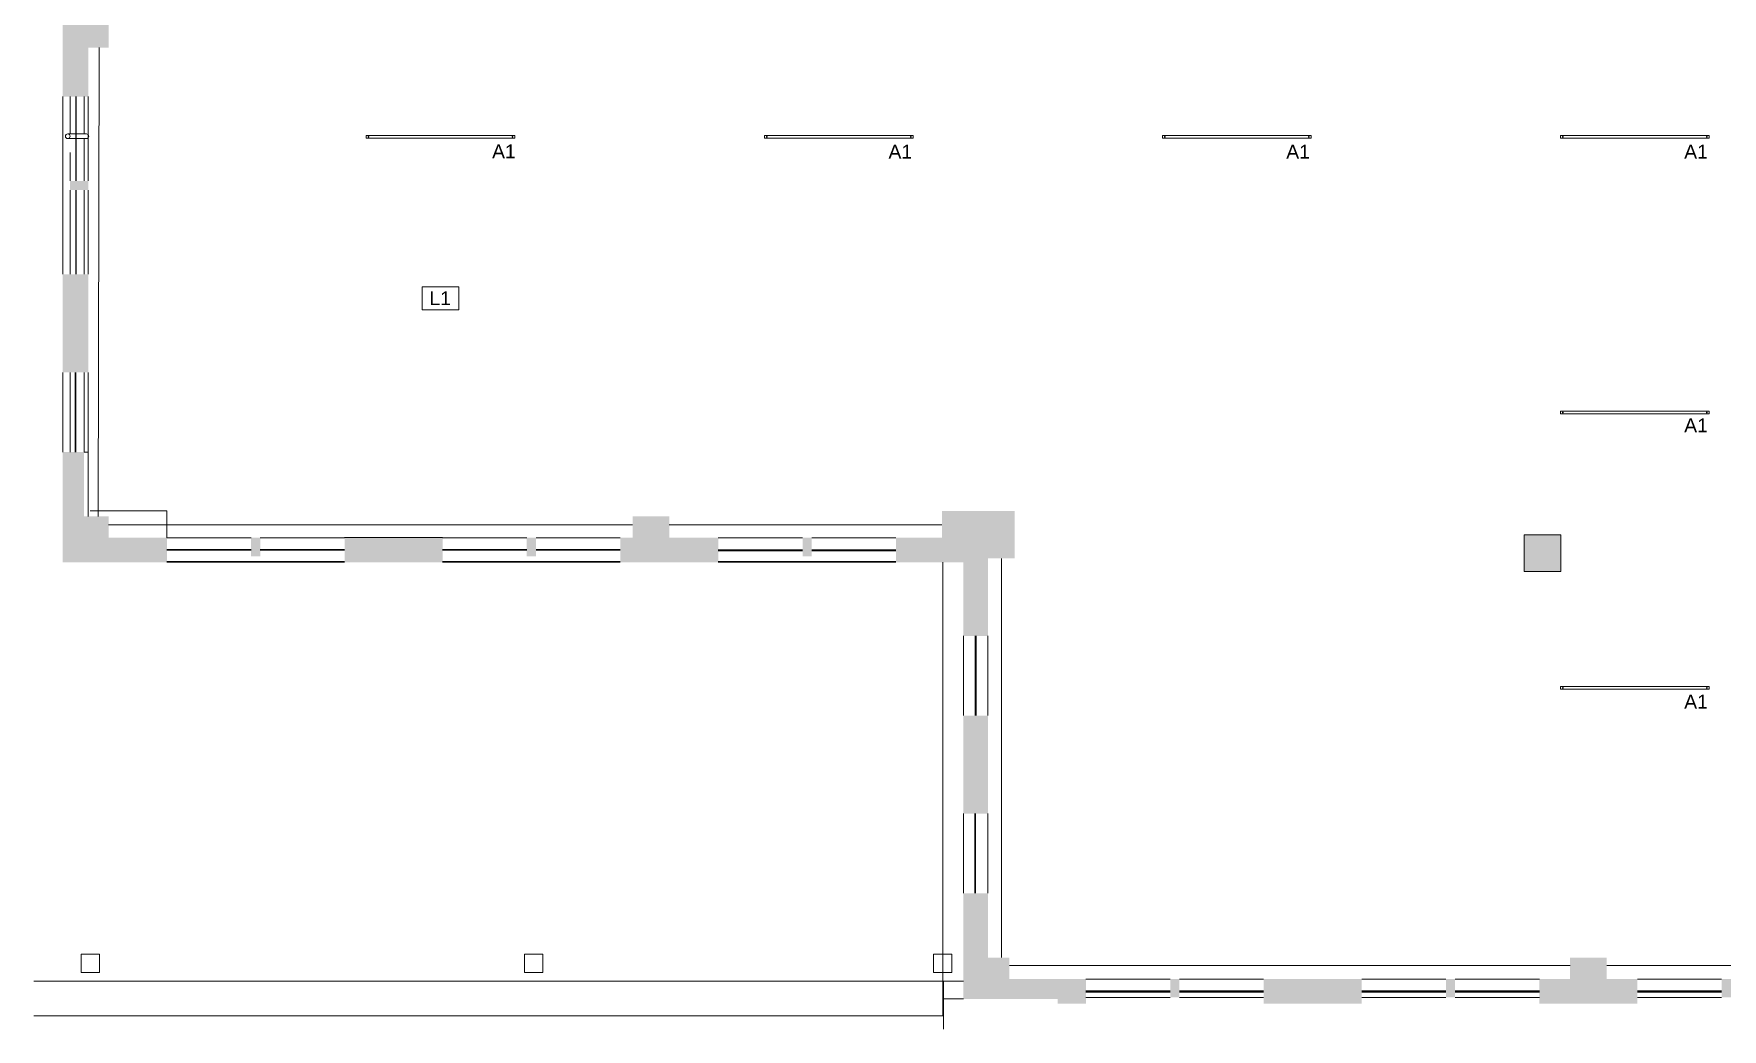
# Model space of a CAD drawing. Header units: inches. Extents: x 456 to 2535, y -5 to 2107.
# Drawn here: x 456 to 1558, y -5 to 644 of the extents above; entities that cross this region are included whole.
import ezdxf

# ---------------------------------------------------------------- set-up
doc = ezdxf.new("R2010")
doc.units = ezdxf.units.IN
doc.header["$MEASUREMENT"] = 0
for name, color, linetype, lineweight in [('_900 AVAILABLE SPACE', 7, 'Continuous', 9), ('A-ANNO-KEYN', 231, 'Continuous', 9), ('A-DETL-GENF', 92, 'Continuous', 9), ('A-WALL-PATT', 111, 'Continuous', 13), ('CORE', 7, 'Continuous', 9), ('E-LITE-EQPM', 33, 'Continuous', 9), ('E-LITE-EQPM-IDEN', 33, 'Continuous', 9), ('I-WALL', 2, 'Continuous', 13), ('N-ROOFMAIN', 7, 'Continuous', 9), ('S-COLS', 52, 'Continuous', 13), ('Victor Bldg - 9th Floor_LINK_dwg', 8, 'Continuous', 9), ('WINDOWS', 7, 'Continuous', 9)]:
    doc.layers.add(name, color=color, linetype=linetype, lineweight=lineweight)
doc.styles.add('Arial', font='arial.ttf', dxfattribs={"height": 9})

# ---------------------------------------------------------------- blocks, each defined once
blk = doc.blocks.new('Concrete-Rectangular-Column - 24 x 24-6985472-REFLECTED CEILING PLAN')
at = {"layer": 'S-COLS', "lineweight": 9}
blk.add_hatch(color=7, dxfattribs=at).paths.add_polyline_path([(-12, -12), (12, -12), (12, 12), (-12, 12)], flags=0)
at = {"layer": 'S-COLS', "color": 8, "lineweight": 20}
for p, q in [((-12, 12), (12, 12)), ((-12, -12), (-12, 12)), ((12, 12), (12, -12)), ((12, -12), (-12, -12))]:
    blk.add_line(p, q, dxfattribs=at)
blk = doc.blocks.new('Victor Bldg - 9th Floor_LINK_dwg_A$C12A528CC-7798816-REFLECTED CEILING PLAN')
at = {"layer": 'N-ROOFMAIN', "flags": 128}
blk.add_lwpolyline([(1, 12), (0, 12), (0, 0), (12, 0), (12, 12), (0, 12)], dxfattribs=at)
blk = doc.blocks.new('Victor Bldg - 9th Floor_LINK_dwg_A$C1354356F-7798817-REFLECTED CEILING PLAN')
blk.add_blockref('Victor Bldg - 9th Floor_LINK_dwg_A$C12A528CC-7798816-REFLECTED CEILING PLAN', (0, 0))
blk = doc.blocks.new('Victor Bldg - 9th Floor_LINK_dwg-6972240-REFLECTED CEILING PLAN')
at = {"lineweight": 9}
for p, q in [((483.5, 603.5), (483.5, 548.5)), ((483.5, 542.5), (483.5, 487.5)), ((483.5, 423.5), (483.5, 371.5)), ((543, 300), (659, 300)), ((723, 300), (839, 300)), ((903, 300), (1019, 300)), ((1049.5, 299.5), (1049.5, 3.5)), ((1049.5, 3.5), (456.1, 3.5))]:
    blk.add_line(p, q, dxfattribs=at)
at = {"layer": '_900 AVAILABLE SPACE'}
for p, q in [((498.2, 329.5), (498.8, 635.5)), ((847, 324), (505, 324)), ((1049, 324), (871, 324)), ((1087.9, 41.5), (1087.9, 302)), ((1459, 36.4), (1093, 36.4)), ((1819, 36.4), (1483, 36.4))]:
    blk.add_line(p, q, dxfattribs=at)
at = {"layer": 'CORE'}
for p, q in [((475, 487.5), (475, 603.5)), ((480, 603.5), (480, 579.1)), ((483.9, 603.5), (483.9, 548.5)), ((489, 603.5), (489, 579.1)), ((478.3, 579.1), (490.5, 579.1)), ((490.5, 576.1), (478.3, 576.1)), ((480, 567), (480, 548.5)), ((480, 542.5), (480, 487.5)), ((483.7, 542.5), (483.7, 487.5)), ((489, 542.5), (489, 487.5)), ((475, 371.5), (475, 423.5)), ((480, 423.5), (480, 371.5)), ((483.3, 371.5), (483.3, 423.5)), ((489, 423.5), (489, 371.5)), ((543, 299.5), (659, 299.5)), ((839, 299.5), (723, 299.5)), ((903, 299.5), (1019, 299.5)), ((1063, 199.5), (1063, 251.5)), ((1063, 83.5), (1063, 135.5)), ((456.1, 26), (1063, 26)), ((1050, 26), (1050, -5.3)), ((1063, 14.5), (1050, 14.5))]:
    blk.add_line(p, q, dxfattribs=at)
at = {"layer": 'CORE', "flags": 128}
for points in [[(489, 576.1), (489, 576), (489, 548.5)], [(491.7, 329.5), (491.7, 371.5), (489, 371.5)], [(543, 315.5), (543, 333), (493, 333)]]:
    blk.add_lwpolyline(points, dxfattribs=at)
at = {"layer": 'CORE'}
blk.add_circle((478.3, 577.6), 1.5, dxfattribs=at)
blk.add_arc((490.5, 577.6), 1.5, 270, 90, dxfattribs=at)
at = {"layer": 'WINDOWS'}
for p, q in [((483.7, 603.5), (483.7, 548.5)), ((491.7, 603.5), (491.7, 548.5)), ((483.9, 542.5), (483.9, 487.5)), ((491.7, 542.5), (491.7, 487.5)), ((483.1, 371.5), (483.1, 423.5)), ((491.7, 423.5), (491.7, 371.5)), ((543, 315.5), (598, 315.5)), ((604, 315.5), (659, 315.5)), ((723, 315.5), (778, 315.5)), ((784, 315.5), (839, 315.5)), ((903, 315.5), (958, 315.5)), ((964, 315.5), (1019, 315.5)), ((543, 307.8), (598, 307.8)), ((543, 307.5), (598, 307.5)), ((604, 307.8), (659, 307.8)), ((604, 307.5), (659, 307.5)), ((784, 307.8), (839, 307.8)), ((784, 307.5), (839, 307.5)), ((1079, 199.5), (1079, 251.5)), ((1079, 83.5), (1079, 135.5)), ((1143, 27.5), (1198, 27.5)), ((1204, 27.5), (1259, 27.5)), ((1323, 27.5), (1378, 27.5)), ((1384, 27.5), (1439, 27.5)), ((1503, 27.5), (1558, 27.5)), ((1143, 19.8), (1198, 19.8)), ((1143, 15.5), (1198, 15.5)), ((1204, 19.8), (1259, 19.8)), ((1204, 15.5), (1259, 15.5)), ((1323, 19.8), (1378, 19.8)), ((1323, 15.5), (1378, 15.5)), ((1384, 19.8), (1439, 19.8)), ((1384, 15.5), (1439, 15.5)), ((1503, 19.8), (1558, 19.8)), ((1503, 15.5), (1558, 15.5))]:
    blk.add_line(p, q, dxfattribs=at)
for p in [(487, 31.8), (776.5, 31.8), (1043.5, 31.8)]:
    blk.add_blockref('Victor Bldg - 9th Floor_LINK_dwg_A$C1354356F-7798817-REFLECTED CEILING PLAN', p)
blk = doc.blocks.new('L-Pendant-Axis-Sculpt-Direct_Indirect - SCDI-F-8-4584194-REFLECTED CEILING PLAN')
at = {"layer": 'A-DETL-GENF'}
for p, q in [((-48.5, -0.875), (-48.5, 0.875)), ((-48.5, 0.875), (48.5, 0.875)), ((48.5, 0.875), (-48.5, 0.875)), ((-48.5, 0.875), (-48.5, -0.875)), ((48.5, 0.875), (48.5, -0.875)), ((48.5, -0.875), (48.5, 0.875)), ((48.5, -0.875), (-48.5, -0.875)), ((-48.5, -0.875), (48.5, -0.875))]:
    blk.add_line(p, q, dxfattribs=at)
for centre in [(-47, 0), (47, 0)]:
    blk.add_circle(centre, 0.25, dxfattribs=at)
blk = doc.blocks.new('Keynote Tag - Keynote Number - Boxed-135510-REFLECTED CEILING PLAN')
at = {"layer": 'A-ANNO-KEYN'}
for p, q in [((-0.125, -0.079), (-0.125, 0.078)), ((-0.125, 0.078), (0.125, 0.078)), ((0.125, 0.078), (0.125, -0.079)), ((-0.125, -0.079), (0.125, -0.079))]:
    blk.add_line(p, q, dxfattribs=at)

msp = doc.modelspace()

# ---------------------------------------------------------------- hatches: boundary and pattern name
at = {"layer": 'A-DETL-GENF'}
h = msp.add_hatch(color=7, dxfattribs=at)
h.paths.add_polyline_path([(2179, 3.5), (2215, 3.5), (2215, 19.5), (2203, 19.5), (2203, 33.5), (2179, 33.5), (2179, 19.5), (2155, 19.5), (2155, 3.5), (2173, 3.5)], flags=0)
h.paths.add_polyline_path([(2059, 3.5), (2103, 3.5), (2103, 19.5), (2059, 19.5), (2059, 27.5), (1979, 27.5), (1979, 11.5), (2043, 11.5), (2043, 3.5)], flags=0)
h.paths.add_polyline_path([(2526.63, 3.5), (2535, 3.5), (2535, 63.5), (2519, 63.5), (2519, 33.5), (2505, 33.5), (2505, 19.5), (2475, 19.5), (2475, 3.5), (2505, 3.5)], flags=0)
h.paths.add_polyline_path([(2423, 3.5), (2423, 19.5), (2363, 19.5), (2363, 3.5)], flags=0)
h.paths.add_polyline_path([(2316.67, 7.5), (2316.67, 19.5), (2310.67, 19.5), (2310.67, 7.5)], flags=0)
h.paths.add_polyline_path([(2261.33, 7.5), (2267.33, 7.5), (2267.33, 19.5), (2261.33, 19.5), (2261.33, 11.37)], flags=0)
h.paths.add_polyline_path([(1619, 11.5), (1683, 11.5), (1683, 27.5), (1619, 27.5)], flags=0)
h.paths.add_polyline_path([(1483, 11.5), (1503, 11.5), (1503, 27.5), (1483, 27.5), (1483, 41.5), (1459, 41.5), (1459, 27.5), (1439, 27.5), (1439, 11.5), (1459, 11.5)], flags=0)
h.paths.add_polyline_path([(1863, 11.5), (1863, 27.5), (1843, 27.5), (1843, 41.5), (1819, 41.5), (1819, 27.5), (1799, 27.5), (1799, 11.5), (1843, 11.5)], flags=0)
h.paths.add_polyline_path([(1124.5, 11.5), (1143, 11.5), (1143, 27.5), (1093, 27.5), (1093, 30), (1078.5, 30), (1078.5, 41.5), (1079, 41.5), (1079, 83.5), (1063, 83.5), (1063, 14.5), (1124.5, 14.5)], flags=0)
h.paths.add_polyline_path([(1259, 11.5), (1323, 11.5), (1323, 27.5), (1259, 27.5)], flags=0)
h.paths.add_polyline_path([(1744, 15.5), (1744, 27.5), (1738, 27.5), (1738, 15.5)], flags=0)
h.paths.add_polyline_path([(1384, 15.5), (1384, 27.5), (1378, 27.5), (1378, 15.5)], flags=0)
h.paths.add_polyline_path([(1924, 15.5), (1924, 27.5), (1918, 27.5), (1918, 15.5)], flags=0)
h.paths.add_polyline_path([(1198, 15.5), (1204, 15.5), (1204, 27.5), (1198, 27.5), (1198, 19)], flags=0)
h.paths.add_polyline_path([(1558, 15.5), (1564, 15.5), (1564, 27.5), (1558, 27.5), (1558, 19)], flags=0)
h.paths.add_polyline_path([(2527.13, 115.5), (2535, 115.5), (2535, 175.5), (2519, 175.5), (2519, 115.5), (2526.63, 115.5)], flags=0)
h.paths.add_polyline_path([(1079, 135.5), (1079, 199.5), (1063, 199.5), (1063, 135.5), (1078.75, 135.5)], flags=0)
h.paths.add_polyline_path([(2526.63, 220.5), (2531, 220.5), (2531, 226.5), (2519, 226.5), (2519, 220.5)], flags=0)
h.paths.add_polyline_path([(1078.25, 251.5), (1079, 251.5), (1079, 302), (1096.5, 302), (1096.5, 333), (1049, 333), (1049, 315.5), (1019, 315.5), (1019, 299.5), (1063, 299.5), (1063, 251.5), (1071.25, 251.5)], flags=0)
h.paths.add_polyline_path([(2526.63, 268.5), (2531, 268.5), (2531, 274.5), (2519, 274.5), (2519, 268.5)], flags=0)
h.paths.add_polyline_path([(723, 299.5), (723, 315.5), (659, 315.5), (659, 299.5)], flags=0)
h.paths.add_polyline_path([(839, 299.5), (903, 299.5), (903, 315.5), (871, 315.5), (871, 329.5), (847, 329.5), (847, 315.5), (839, 315.5), (839, 307)], flags=0)
h.paths.add_polyline_path([(543, 299.5), (543, 315.5), (505, 315.5), (505, 329.5), (489, 329.5), (489, 371.5), (475, 371.5), (475, 299.5), (505, 299.5)], flags=0)
h.paths.add_polyline_path([(604, 303.5), (604, 315.5), (598, 315.5), (598, 303.5)], flags=0)
h.paths.add_polyline_path([(964, 303.5), (964, 315.5), (958, 315.5), (958, 303.5)], flags=0)
h.paths.add_polyline_path([(778, 303.5), (784, 303.5), (784, 315.5), (778, 315.5), (778, 307)], flags=0)
h.paths.add_polyline_path([(1080.98, 305.5), (1069, 305.5), (1069, 329.5), (1093, 329.5), (1093, 305.5)], flags=0)
h.paths.add_polyline_path([(2519, 319.5), (2535, 319.5), (2535, 379.5), (2519, 379.5), (2519, 365.5), (2505, 365.5), (2505, 341.5), (2519, 341.5)], flags=0)
h.paths.add_polyline_path([(475, 423.5), (491.69, 423.5), (491.69, 487.5), (475, 487.5)], flags=0)
h.paths.add_polyline_path([(2519, 431.5), (2535, 431.5), (2535, 491.5), (2527, 491.5), (2527, 551.5), (2511, 551.5), (2511, 475.5), (2519, 475.5)], flags=0)
h.paths.add_polyline_path([(479.69, 542.5), (491.69, 542.5), (491.69, 548.5), (479.69, 548.5)], flags=0)
h.paths.add_polyline_path([(475, 603.5), (491.69, 603.5), (491.69, 635.5), (505, 635.5), (505, 659.5), (491.69, 659.5), (491.69, 667.5), (475, 667.5), (475, 635.5)], flags=0)
h.paths.add_polyline_path([(2527, 603.5), (2527, 667.5), (2511, 667.5), (2511, 647.5), (2499, 647.5), (2499, 623.5), (2511, 623.5), (2511, 603.5), (2519.13, 603.5)], flags=0)
h.paths.add_polyline_path([(2511, 722.5), (2523, 722.5), (2523, 728.5), (2511, 728.5)], flags=0)
h.paths.add_polyline_path([(491.69, 722.5), (491.69, 728.5), (479.69, 728.5), (479.69, 722.5)], flags=0)
h.paths.add_polyline_path([(2511, 783.5), (2527, 783.5), (2527, 847.5), (2511, 847.5)], flags=0)
h.paths.add_polyline_path([(479.69, 783.5), (491.69, 783.5), (491.69, 847.5), (475, 847.5), (475, 783.5)], flags=0)
h.paths.add_polyline_path([(2518.63, 902.5), (2523, 902.5), (2523, 908.5), (2511, 908.5), (2511, 902.5)], flags=0)
h.paths.add_polyline_path([(491.44, 902.5), (491.69, 902.5), (491.69, 908.5), (479.69, 908.5), (479.69, 902.5)], flags=0)
h.paths.add_polyline_path([(2511, 963.5), (2527, 963.5), (2527, 1027.5), (2511, 1027.5), (2511, 1007.5), (2499, 1007.5), (2499, 983.5), (2511, 983.5)], flags=0)
h.paths.add_polyline_path([(475, 963.5), (491.69, 963.5), (491.69, 995.5), (505, 995.5), (505, 1019.5), (491.69, 1019.5), (491.69, 1027.5), (475, 1027.5), (475, 995.5)], flags=0)
h.paths.add_polyline_path([(2511, 1082.5), (2523, 1082.5), (2523, 1088.5), (2511, 1088.5)], flags=0)
h.paths.add_polyline_path([(491.69, 1082.5), (491.69, 1088.5), (479.69, 1088.5), (479.69, 1082.5)], flags=0)
h.paths.add_polyline_path([(475, 1143.5), (491.69, 1143.5), (491.69, 1207.5), (475, 1207.5)], flags=0)
h.paths.add_polyline_path([(2511, 1143.5), (2527, 1143.5), (2527, 1207.5), (2511, 1207.5)], flags=0)
h.paths.add_polyline_path([(2523, 1262.5), (2523, 1268.5), (2511, 1268.5), (2511, 1262.5)], flags=0)
h.paths.add_polyline_path([(479.69, 1262.5), (491.69, 1262.5), (491.69, 1268.5), (479.69, 1268.5)], flags=0)
h.paths.add_polyline_path([(491.69, 1323.5), (491.69, 1355.5), (505, 1355.5), (505, 1379.5), (491.69, 1379.5), (491.69, 1387.5), (475, 1387.5), (475, 1323.5), (479.69, 1323.5)], flags=0)
h.paths.add_polyline_path([(2511.25, 1323.5), (2527, 1323.5), (2527, 1387.5), (2511, 1387.5), (2511, 1367.5), (2499, 1367.5), (2499, 1343.5), (2511, 1343.5), (2511, 1323.5)], flags=0)
h.paths.add_polyline_path([(2511.25, 1442.5), (2523, 1442.5), (2523, 1448.5), (2511, 1448.5), (2511, 1442.5)], flags=0)
h.paths.add_polyline_path([(479.69, 1442.5), (491.69, 1442.5), (491.69, 1448.5), (479.69, 1448.5)], flags=0)
h.paths.add_polyline_path([(2511, 1503.5), (2527, 1503.5), (2527, 1567.5), (2511, 1567.5), (2511, 1551.51)], flags=0)
h.paths.add_polyline_path([(491.69, 1503.5), (491.69, 1567.5), (475, 1567.5), (475, 1503.5)], flags=0)
h.paths.add_polyline_path([(2511.25, 1622.5), (2523, 1622.5), (2523, 1628.5), (2511, 1628.5), (2511, 1622.5)], flags=0)
h.paths.add_polyline_path([(479.69, 1622.5), (491.69, 1622.5), (491.69, 1628.5), (479.69, 1628.5)], flags=0)
h.paths.add_polyline_path([(475, 1683.5), (491.69, 1683.5), (491.69, 1715.5), (505, 1715.5), (505, 1739.5), (491.69, 1739.5), (491.69, 1747.5), (475, 1747.5), (475, 1715.5)], flags=0)
h.paths.add_polyline_path([(2511, 1683.5), (2527, 1683.5), (2527, 1747.5), (2511, 1747.5), (2511, 1727.5), (2499, 1727.5), (2499, 1703.5), (2511, 1703.5)], flags=0)
h.paths.add_polyline_path([(2523, 1802.5), (2523, 1808.5), (2511, 1808.5), (2511, 1802.5)], flags=0)
h.paths.add_polyline_path([(491.69, 1802.5), (491.69, 1808.5), (479.69, 1808.5), (479.69, 1802.5), (491.44, 1802.5)], flags=0)
h.paths.add_polyline_path([(2523, 1863.5), (2527, 1863.5), (2527, 1927.5), (2511, 1927.5), (2511, 1863.5)], flags=0)
h.paths.add_polyline_path([(483.47, 1863.5), (491.69, 1863.5), (491.69, 1927.5), (475, 1927.5), (475, 1863.5)], flags=0)
h.paths.add_polyline_path([(2511, 1979.5), (2527, 1979.5), (2527, 2043.5), (2523, 2043.5), (2523, 2051.5), (2459, 2051.5), (2459, 2035.5), (2497, 2035.5), (2497, 2021.5), (2511, 2021.5)], flags=0)
h.paths.add_polyline_path([(491.69, 1979.5), (491.69, 2021.25), (514, 2021.25), (514, 2035.5), (543, 2035.5), (543, 2051.5), (475, 2051.5), (475, 1979.5), (491.44, 1979.5)], flags=0)
h.paths.add_polyline_path([(1783, 2021.5), (1783, 2035.5), (1803, 2035.5), (1803, 2051.5), (1739, 2051.5), (1739, 2035.5), (1759, 2035.5), (1759, 2021.5)], flags=0)
h.paths.add_polyline_path([(1399, 2021.5), (1423, 2021.5), (1423, 2035.5), (1443, 2035.5), (1443, 2051.5), (1379, 2051.5), (1379, 2035.5), (1399, 2035.5)], flags=0)
h.paths.add_polyline_path([(1063, 2021.5), (1063, 2035.5), (1083, 2035.5), (1083, 2051.5), (1019, 2051.5), (1019, 2035.5), (1039, 2035.5), (1039, 2021.5), (1045.5, 2021.5)], flags=0)
h.paths.add_polyline_path([(2119.34, 2021.5), (2143.34, 2021.5), (2143.34, 2035.5), (2163, 2035.5), (2163, 2051.5), (2099, 2051.5), (2099, 2035.5), (2119.34, 2035.5)], flags=0)
h.paths.add_polyline_path([(679, 2021.5), (703, 2021.5), (703, 2035.5), (723, 2035.5), (723, 2051.5), (659, 2051.5), (659, 2035.5), (679, 2035.5)], flags=0)
h.paths.add_polyline_path([(2398, 2035.5), (2404, 2035.5), (2404, 2047.5), (2398, 2047.5)], flags=0)
h.paths.add_polyline_path([(598, 2035.5), (604, 2035.5), (604, 2047.5), (598, 2047.5)], flags=0)
h.paths.add_polyline_path([(2343, 2035.5), (2343, 2051.5), (2279, 2051.5), (2279, 2035.5), (2329.75, 2035.5)], flags=0)
h.paths.add_polyline_path([(1678, 2035.5), (1684, 2035.5), (1684, 2047.5), (1678, 2047.5)], flags=0)
h.paths.add_polyline_path([(1983, 2035.5), (1983, 2051.5), (1919, 2051.5), (1919, 2035.5), (1972.76, 2035.5)], flags=0)
h.paths.add_polyline_path([(2044, 2035.5), (2044, 2047.5), (2038, 2047.5), (2038, 2035.5)], flags=0)
h.paths.add_polyline_path([(1858, 2035.5), (1864, 2035.5), (1864, 2047.5), (1858, 2047.5)], flags=0)
h.paths.add_polyline_path([(1504, 2035.5), (1504, 2047.5), (1498, 2047.5), (1498, 2035.5), (1499.61, 2035.5)], flags=0)
h.paths.add_polyline_path([(784, 2035.5), (784, 2047.5), (778, 2047.5), (778, 2035.5)], flags=0)
h.paths.add_polyline_path([(1199, 2035.5), (1263, 2035.5), (1263, 2051.5), (1199, 2051.5), (1199, 2035.75)], flags=0)
h.paths.add_polyline_path([(903, 2035.5), (903, 2051.5), (839, 2051.5), (839, 2035.5), (853, 2035.5)], flags=0)
h.paths.add_polyline_path([(1318, 2035.5), (1324, 2035.5), (1324, 2047.5), (1318, 2047.5)], flags=0)
h.paths.add_polyline_path([(958, 2035.5), (964, 2035.5), (964, 2047.5), (958, 2047.5)], flags=0)
h.paths.add_polyline_path([(1559, 2035.5), (1623, 2035.5), (1623, 2051.5), (1559, 2051.5)], flags=0)
h.paths.add_polyline_path([(2218, 2035.5), (2224, 2035.5), (2224, 2047.5), (2218, 2047.5)], flags=0)
h.paths.add_polyline_path([(1144, 2035.5), (1144, 2047.5), (1138, 2047.5), (1138, 2035.5)], flags=0)
h = msp.add_hatch(color=7, dxfattribs=at)
h.paths.add_polyline_path([(1090.5, 30), (1093, 30), (1093, 41.5), (1078.5, 41.5), (1078.5, 30), (1079, 30)], flags=0)
h.paths.add_polyline_path([(1071, 305.5), (1093, 305.5), (1093, 329.5), (1069, 329.5), (1069, 305.5), (1070.75, 305.5)], flags=0)
h.paths.add_polyline_path([(1043.09, 916), (1047.22, 916), (1047.22, 936.5), (1023.22, 936.5), (1023.22, 916), (1042, 916)], flags=0)
h.paths.add_polyline_path([(1980, 1000.5), (1980, 1018.5), (1968.5, 1018.5), (1968.5, 1000.5), (1977, 1000.5)], flags=0)
h.paths.add_polyline_path([(853, 1013.5), (853, 1037.5), (838, 1037.5), (838, 1013.5)], flags=0)
h.paths.add_polyline_path([(1036, 1017), (1036, 1037.5), (1016.5, 1037.5), (1016.5, 1017), (1029.88, 1017)], flags=0)
h.paths.add_polyline_path([(1980, 1212.5), (1980, 1232.5), (1968.5, 1232.5), (1968.5, 1212.5)], flags=0)
at = {"layer": 'A-WALL-PATT', "lineweight": 9}
h = msp.add_hatch(color=7, dxfattribs=at)
h.paths.add_polyline_path([(1019, 307), (1019, 307.25), (964, 307.25), (964, 307), (977.87, 307)], flags=0)
h.paths.add_polyline_path([(903, 307), (958, 307), (958, 307.25), (903, 307.25)], flags=0)
for points in [[(1070.75, 199.5), (1071.25, 199.5), (1071.25, 251.5), (1070.75, 251.5)], [(1071, 83.5), (1071, 135.5), (1070.5, 135.5), (1070.5, 83.5)]]:
    msp.add_hatch(color=7, dxfattribs=at).paths.add_polyline_path(points, flags=0)
h = msp.add_hatch(color=7, dxfattribs=at)
h.paths.add_polyline_path([(1204, 19), (1259, 19), (1259, 19.5), (1204, 19.5)], flags=0)
h.paths.add_polyline_path([(1198, 19), (1198, 19.5), (1143, 19.5), (1143, 19)], flags=0)
h = msp.add_hatch(color=7, dxfattribs=at)
h.paths.add_polyline_path([(1384, 19), (1439, 19), (1439, 19.5), (1384, 19.5)], flags=0)
h.paths.add_polyline_path([(1378, 19), (1378, 19.5), (1323, 19.5), (1323, 19)], flags=0)
h = msp.add_hatch(color=7, dxfattribs=at)
h.paths.add_polyline_path([(1549.85, 19), (1558, 19), (1558, 19.5), (1503, 19.5), (1503, 19)], flags=0)
h.paths.add_polyline_path([(1564, 19), (1619, 19), (1619, 19.5), (1564, 19.5)], flags=0)

# ---------------------------------------------------------------- linework, layer by layer
at = {"layer": 'I-WALL'}
for p, q in [((659, 315.5), (659, 315.75)), ((659, 315.75), (723, 315.75)), ((723, 315.75), (723, 315.5)), ((723, 307.87), (732.5, 307.87)), ((732.5, 307.37), (723, 307.37)), ((732.5, 307.87), (732.5, 307.37)), ((768.5, 307.37), (768.5, 307.87)), ((768.5, 307.87), (778, 307.87)), ((778, 307.37), (768.5, 307.37)), ((903, 307.75), (958, 307.75)), ((958, 307.25), (903, 307.25)), ((964, 307.75), (1019, 307.75)), ((1019, 307.25), (964, 307.25)), ((1071, 130.25), (1070.5, 130.25)), ((1070.5, 94.25), (1071, 94.25))]:
    msp.add_line(p, q, dxfattribs=at)
at = {"layer": 'I-WALL', "lineweight": 9}
for p, q in [((768.5, 307.87), (732.5, 307.87)), ((732.5, 307.37), (768.5, 307.37))]:
    msp.add_line(p, q, dxfattribs=at)
at = {"layer": 'I-WALL', "color": 8, "lineweight": 20}
for p, q in [((903, 307.5), (958, 307.5)), ((958, 307), (903, 307)), ((964, 307.5), (1019, 307.5)), ((1019, 307), (964, 307)), ((1070.75, 199.5), (1070.75, 251.5)), ((1071.25, 251.5), (1071.25, 199.5)), ((1070.5, 83.5), (1070.5, 135.5)), ((1071, 135.5), (1071, 83.5)), ((1143, 19.5), (1198, 19.5)), ((1198, 19), (1143, 19)), ((1204, 19.5), (1259, 19.5)), ((1259, 19), (1204, 19)), ((1323, 19.5), (1378, 19.5)), ((1378, 19), (1323, 19)), ((1384, 19.5), (1439, 19.5)), ((1439, 19), (1384, 19)), ((1503, 19.5), (1558, 19.5)), ((1558, 19), (1503, 19))]:
    msp.add_line(p, q, dxfattribs=at)

# ---------------------------------------------------------------- block references
at = {"layer": 'A-ANNO-KEYN', "xscale": 95.99999999999994, "yscale": 95.99999999999994, "zscale": 95.99999999999994}
msp.add_blockref('Keynote Tag - Keynote Number - Boxed-135510-REFLECTED CEILING PLAN', (721.6, 471.92), dxfattribs=at)
at = {"layer": 'E-LITE-EQPM', "extrusion": (0, 0, -1)}
for p in [(-721.6, 577.17), (-981.68, 577.17), (-1241.51, 577.17), (-1501.35, 577.17), (-1501.35, 397.33), (-1501.35, 217.5)]:
    msp.add_blockref('L-Pendant-Axis-Sculpt-Direct_Indirect - SCDI-F-8-4584194-REFLECTED CEILING PLAN', p, dxfattribs=at)
at = {"layer": 'S-COLS', "lineweight": 9}
msp.add_blockref('Concrete-Rectangular-Column - 24 x 24-6985472-REFLECTED CEILING PLAN', (1441, 305.5), dxfattribs=at)
at = {"layer": 'Victor Bldg - 9th Floor_LINK_dwg', "color": 7}
msp.add_blockref('Victor Bldg - 9th Floor_LINK_dwg-6972240-REFLECTED CEILING PLAN', (0, 0), dxfattribs=at)

# ---------------------------------------------------------------- texts
at = {"layer": 'A-ANNO-KEYN', "insert": (714.44, 476.37), "char_height": 9, "width": 16.968, "attachment_point": 1, "style": 'Arial'}
msp.add_mtext('L1', dxfattribs=at)
at = {"layer": 'E-LITE-EQPM-IDEN', "char_height": 9, "width": 18.786, "attachment_point": 1, "style": 'Arial'}
for insert in [(755.35, 572.24), (1014.12, 572.06), (1273.78, 572.06), (1533.56, 572.06), (1533.56, 393.41), (1533.56, 213.06)]:
    msp.add_mtext('A1', dxfattribs=dict(at, insert=insert))

doc.saveas('drawing.dxf')
